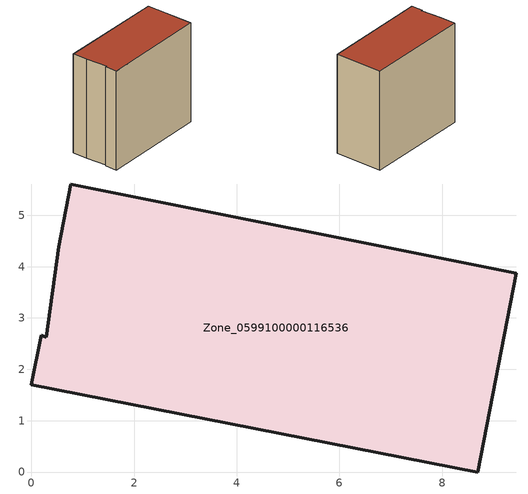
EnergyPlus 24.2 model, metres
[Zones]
Zone_0599100000116536
 floor ground (C_G): 0.19,2.66 0.29,2.63 0.53,4.39 0.77,5.61 9.44,3.87 8.69,0 0,1.7 z0
 wall outside (C_F): 0.53,4.39 0.29,2.63 0.19,2.66 0,1.7 8.69,0 9.44,3.87 0.77,5.61 0.53,4.39 z0:8.43
 roof outside (C_R): 0.29,2.63 0.19,2.66 0,1.7 8.69,0 9.44,3.87 0.77,5.61 0.53,4.39 z8.43
[BUILDING]
Pand.0599100000116536: North Axis=0; Terrain=City; Loads Convergence Tolerance Value=0.04; Temperature Convergence Tolerance Value=0.4; Solar Distribution=FullExterior; Maximum Number of Warmup Days=25; Minimum Number of Warmup Days=1
[Site:Location]
Rotterdam.The.Hague.AP_ZH_NLD Design_Conditions: Latitude=51.96; Longitude=4.45; Time Zone=1; Elevation=-4.5
[SITE:GROUNDTEMPERATURE:BUILDINGSURFACE]
18, 18, 18, 18, 18, 18, 18, 18, 18, 18, 18, 18
[MATERIAL] Thermal Absorptance=0.9; Solar Absorptance=0.7; Visible Absorptance=0.7
Name | Roughness | Thickness | Conductivity | Density | Specific Heat
G.TI.1946-1964 | MediumSmooth | 0.15 | 1 | 540 | 1210
F.TI.1946-1964 | Rough | 0.3 | 0.857143 | 1920 | 840
R.TI.1946-1964 | MediumRough | 0.2 | 0.277778 | 1500 | 1000
[CONSTRUCTION]
C_G: G.TI.1946-1964
C_F: F.TI.1946-1964
C_R: R.TI.1946-1964
[ZONE]
Zone_0599100000116536: Type=1; Multiplier=1; Ceiling Height=Autocalculate; Volume=Autocalculate; Floor Area=autocalculate; Part of Total Floor Area=Yes
[ZONEINFILTRATION:DESIGNFLOWRATE]
Infil_Zone_0599100000116536: Zone or ZoneList or Space or SpaceList=Zone_0599100000116536; Schedule=AlwaysOn; Design Flow Rate Calculation Method=Flow/Area; Flow Rate per Floor Area=0.003; Constant Term Coefficient=1; Temperature Term Coefficient=0; Velocity Term Coefficient=0; Velocity Squared Term Coefficient=0
[HVACTEMPLATE:ZONE:IDEALLOADSAIRSYSTEM]
Zone_0599100000116536: Maximum Heating Supply Air Temperature=50; Minimum Cooling Supply Air Temperature=13; Maximum Heating Supply Air Humidity Ratio=0.0156; Minimum Cooling Supply Air Humidity Ratio=0.0077; Heating Limit=NoLimit; Cooling Limit=NoLimit; Dehumidification Control Type=ConstantSensibleHeatRatio; Cooling Sensible Heat Ratio=0.7; Dehumidification Setpoint=60; Humidification Control Type=None; Humidification Setpoint=30; Outdoor Air Method=None; Outdoor Air Flow Rate per Person=0.00944; Outdoor Air Flow Rate per Zone Floor Area=0; Outdoor Air Flow Rate per Zone=0; Demand Controlled Ventilation Type=None; Outdoor Air Economizer Type=NoEconomizer; Heat Recovery Type=None; Sensible Heat Recovery Effectiveness=0.7; Latent Heat Recovery Effectiveness=0.65
[ZONECONTROL:THERMOSTAT]
ThermostatControl_Zone_0599100000116536: Zone or ZoneList=Zone_0599100000116536; Control Type Schedule=DualSetpointControlType; Control 1=Thermostat_Zone_0599100000116536; Temperature Difference Between Cutout And Setpoint=0
[THERMOSTATSETPOINT:DUALSETPOINT]
Thermostat_Zone_0599100000116536: Heating Setpoint Temperature Schedule=HeatingSetpoint_Zone_0599100000116536; Cooling Setpoint Temperature Schedule=CoolingSetpoint_Zone_0599100000116536
[SCHEDULE:COMPACT]
HeatingSetpoint_Zone_0599100000116536: Through: 12/31, For: AllDays, Until: 24:00, 21
CoolingSetpoint_Zone_0599100000116536: Through: 12/31, For: AllDays, Until: 24:00, 24
DualSetpointControlType: Through: 12/31, For: AllDays, Until: 24:00, 4
AlwaysOn: Through: 12/31, For: AllDays, Until: 24:00, 1
